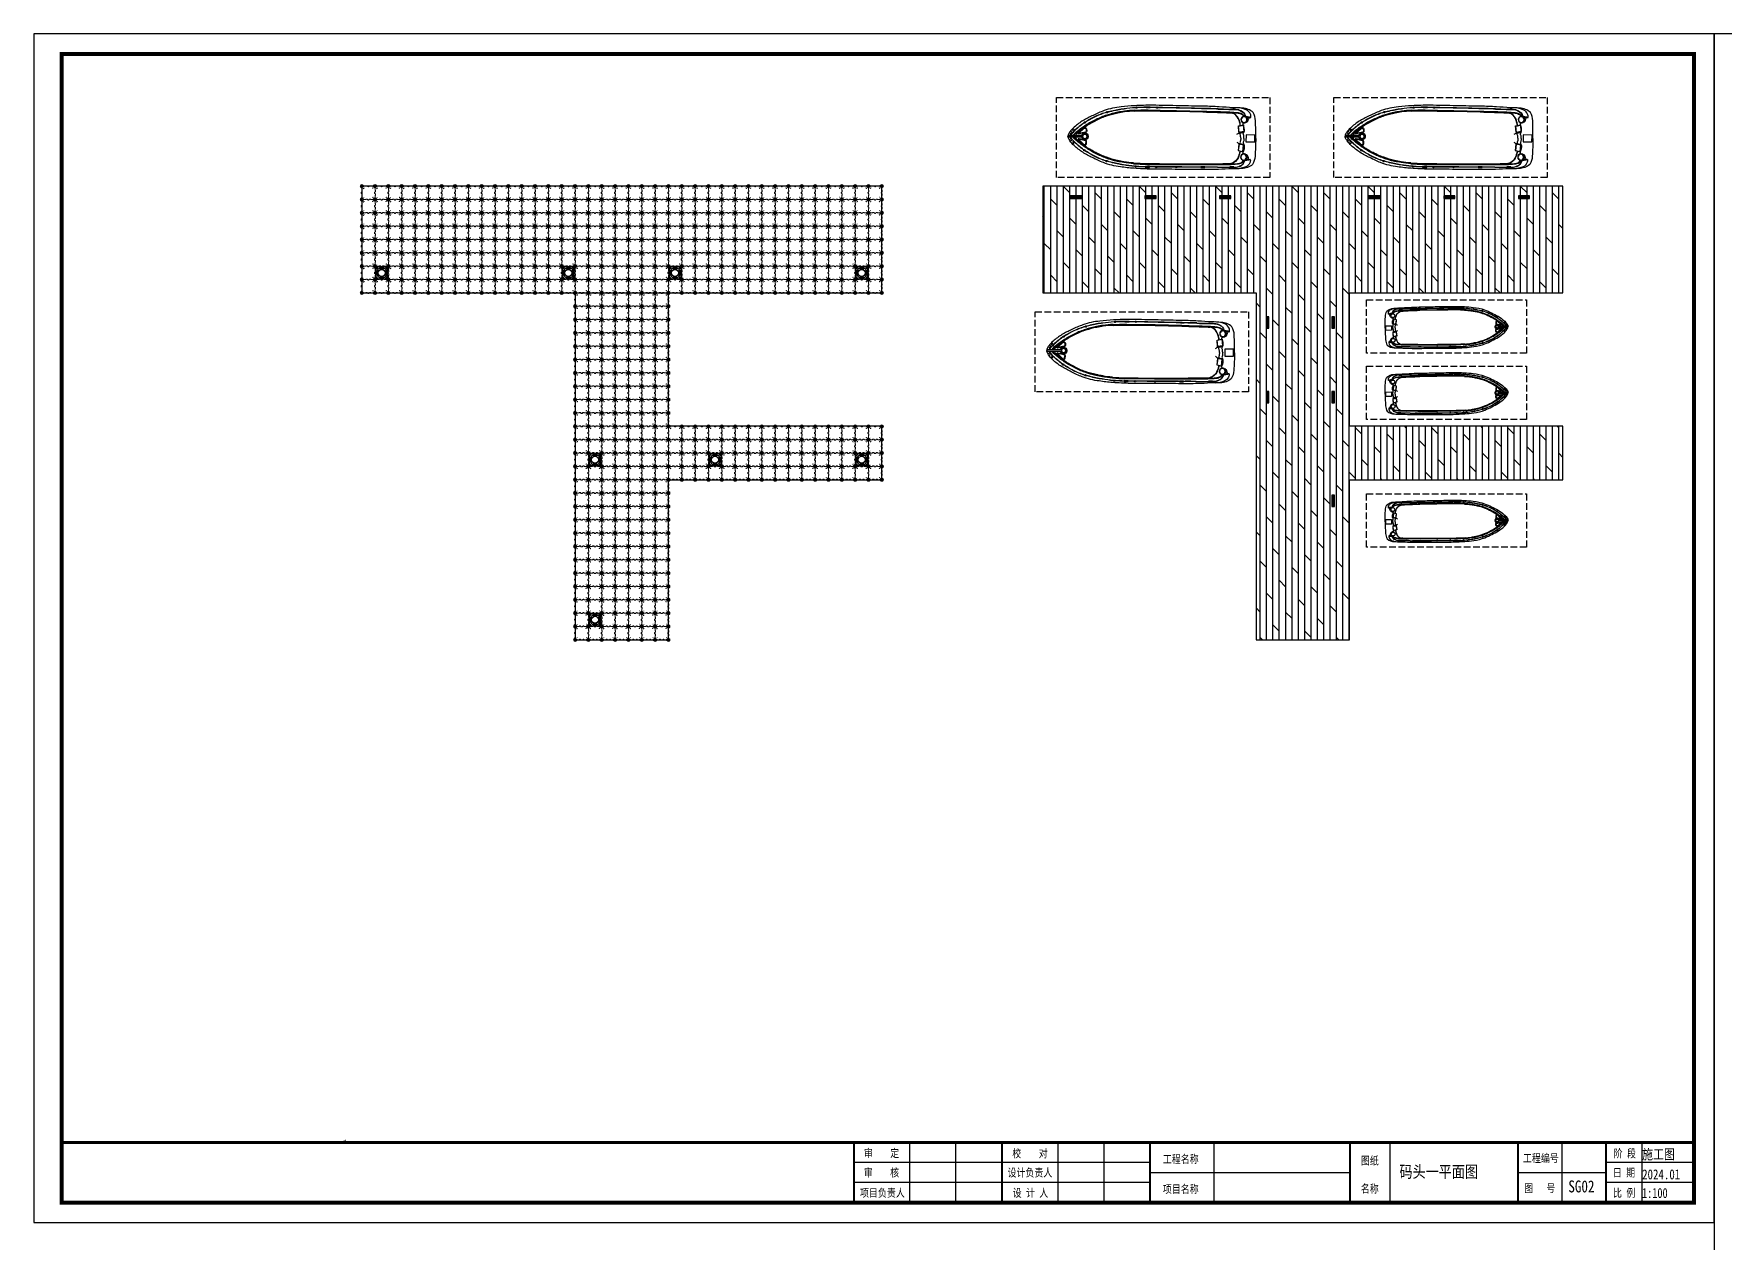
# Model space of a CAD drawing. Extents: x 343640352 to 343860175, y 671810750 to 672046431.
# Drawn here: x 343743715 to 343807129, y 672000316 to 672045636 of the extents above; entities that cross this region are included whole.
import ezdxf

# ---------------------------------------------------------------- set-up
doc = ezdxf.new("R2010")
doc.units = 0
doc.header["$LTSCALE"] = 1000
doc.linetypes.add('-6_350_HOLE$0$DASH', pattern=[0.35, 0.25, -0.1])
doc.layers.add('00标注文字', color=2, linetype='Continuous', lineweight=15)
doc.layers.add('2维浮筒', color=7, linetype='Continuous', lineweight=5)
for name, color, linetype in [('DIM_SYMB', 3, 'Continuous'), ('furniture', 6, 'Continuous'), ('W-_ANTICOLLISION防撞措施', 121, 'Continuous'), ('W-MOUNTING固定方式', 5, 'Continuous'), ('栏杆', 6, 'Continuous'), ('蓝色浮筒', 150, 'Continuous')]:
    doc.layers.add(name, color=color, linetype=linetype)
doc.styles.add('-宋体', font='', dxfattribs={"width": 0.8})
doc.styles.add('_TCH_DIM', font='SIMPLEX.shx', dxfattribs={"width": 0.7, "bigfont": 'GBCBIG.shx'})
doc.styles.get("Standard").update_dxf_attribs({"font": ''})
doc.styles.add('图框', font='')
doc.styles.add('黑体', font='simhei.ttf', dxfattribs={"width": 0.8})
doc.styles.get('-宋体').set_extended_font_data('SimSun')
doc.styles.get('Standard').set_extended_font_data('SimSun')
doc.styles.get('图框').set_extended_font_data('SimSun')

# ---------------------------------------------------------------- blocks, each defined once
blk = doc.blocks.new('$TITLEBLK$00000187')
for p, q in [((-196, 0), (-196, 15)), ((-184.5, 0), (-184.5, 15)), ((-159, 0), (-159, 15)), ((-147.5, 0), (-147.5, 15)), ((-120, 0), (-120, 15)), ((-76, 0), (-76, 15)), ((-33, 0), (-33, 15)), ((-13, 0), (-13, 15)), ((0, 0), (0, 15)), ((-136, 10), (-210, 10)), ((0, 10), (-22, 10)), ((-136, 5), (-210, 5)), ((-136, 7.5), (-86, 7.5)), ((-44, 7.5), (-22, 7.5)), ((0, 5), (-22, 5))]:
    blk.add_line(p, q)
for points, const_width in [([(-408.03, 0), (-408.03, 15), (0, 15)], 0.8), ([(-210, 0), (-210, 15)], 0.5), ([(-173, 0), (-173, 15)], 0.5), ([(-136, 0), (-136, 15)], 0.5), ([(-86, 0), (-86, 15)], 0.5), ([(-44, 0), (-44, 15)], 0.5), ([(-22, 0), (-22, 15)], 0.5)]:
    blk.add_lwpolyline(points, dxfattribs=dict(const_width=const_width))
at = {"style": '图框', "width": 0.8}
for s, p in [('审    定', (-207.53, 11.34)), ('校    对', (-170.43, 11.27)), ('阶 段', (-20.12, 11.27)), ('审    核', (-207.55, 6.48)), ('设计负责人', (-171.62, 6.48)), ('工程名称', (-132.8, 9.86)), ('图纸', (-83.31, 9.46)), ('工程编号', (-42.79, 10.08)), ('日 期', (-20.31, 6.48)), ('项目名称', (-132.8, 2.36)), ('名称', (-83.31, 2.46)), ('图   号', (-42.46, 2.6)), ('项目负责人', (-208.49, 1.42)), ('设 计 人', (-170.33, 1.42)), ('比 例', (-20.27, 1.42))]:
    blk.add_text(s, height=2, dxfattribs=at).set_placement(p)
for tag, p in [('审定人', (-193.68, 10.95)), ('校对', (-155.51, 10.92)), ('审核人', (-193.68, 6.03)), ('设计负责人', (-158.64, 6.23)), ('项目负责人', (-195.69, 1.11)), ('设计人', (-156.48, 1.18))]:
    blk.add_attdef(tag, p, '', height=3)
for tag, p, height, style, width in [('阶段', (-12.96, 10.81), 2.5, '黑体', 0.8), ('图名', (-73.67, 6.22), 3, '-宋体', 0.8), ('日期', (-12.96, 5.8), 2.5, '黑体', 0.8), ('图号', (-31.44, 2.55), 3, '_TCH_DIM', 0.7), ('比例', (-12.96, 1.14), 2.5, '黑体', 0.8)]:
    blk.add_attdef(tag, p, '', height=height, dxfattribs=dict(style=style, width=width))
blk = doc.blocks.new('rgthtyjyuk')
blk.add_lwpolyline([(0, 0), (420, 0), (420, 297), (0, 297)], close=True)
at = {"const_width": 1}
blk.add_lwpolyline([(6.97, 5), (415, 5), (415, 292), (6.97, 292)], close=True, dxfattribs=at)
at = {"const_width": 0.8}
blk.add_lwpolyline([(415, 20), (6.97, 20)], dxfattribs=at)
blk = doc.blocks.new('浮筒')
at = {"layer": '2维浮筒', "color": 150, "lineweight": 0}
for p, q in [((-49, 527), (-27, 549)), ((-49, 473), (-21, 445)), ((-49, 27), (-21, 55)), ((-16, 304), (-16, 326)), ((-16, 196), (-16, 174)), ((-13, 333), (-3, 345)), ((-13, 297), (16, 264)), ((-13, 203), (16, 236)), ((-13, 167), (-3, 155)), ((0, 351), (0, 395)), ((0, 105), (0, 149)), ((19, 242), (19, 258)), ((55, 479), (21, 445)), ((55, 21), (21, 55)), ((27, 549), (55, 521)), ((149, 500), (105, 500)), ((171, 484), (155, 497)), ((193, 481), (177, 481)), ((199, 484), (232, 513)), ((203, -13), (236, 16)), ((261, 516), (239, 516)), ((258, 19), (242, 19)), ((297, -13), (264, 16)), ((301, 484), (268, 513)), ((307, 481), (323, 481)), ((329, 484), (345, 497)), ((395, 500), (351, 500)), ((473, 549), (445, 521)), ((479, 445), (445, 479)), ((479, 55), (445, 21)), ((481, 307), (481, 323)), ((481, 193), (481, 177)), ((484, 329), (497, 345)), ((484, 301), (513, 268)), ((484, 199), (513, 232)), ((484, 171), (497, 155)), ((500, 351), (500, 395)), ((500, 105), (500, 149)), ((516, 239), (516, 261)), ((549, 473), (521, 445)), ((549, 27), (521, 55)), ((527, 549), (549, 527)), ((-27, -49), (-49, -27)), ((27, -49), (55, -21)), ((149, 0), (105, 0)), ((167, -13), (155, -3)), ((196, -16), (174, -16)), ((304, -16), (326, -16)), ((333, -13), (345, -3)), ((395, 0), (351, 0)), ((473, -49), (445, -21)), ((549, -27), (527, -49))]:
    blk.add_line(p, q, dxfattribs=at)
for centre in [(71, 89), (76, 415), (80, 80), (85, 424), (89, 71), (407, 65), (415, 76), (420, 420), (424, 85), (435, 93)]:
    blk.add_circle(centre, 3.5, dxfattribs=at)
for centre, radius, start, end in [((-22, 500), 38, 135, 225), ((-22, 0), 38, 135, 225), ((-24, 500), 7, 90, 270), ((-24, 0), 7, 90, 270), ((0, 522), 38, 45, 135), ((0, 500), 25, 106.2602, 163.7398), ((0, 500), 25, 196.2602, 253.7398), ((0, 0), 25, 106.2602, 163.7398), ((-70, 395), 70, 0, 45), ((-70, 105), 70, 315, 0), ((-6, 326), 10, 137.72631, 180), ((-6, 304), 10, 180, 222.27369), ((-6, 196), 10, 137.72631, 180), ((-6, 174), 10, 180, 222.27369), ((0, 524), 7, 0, 180), ((0, 476), 7, 180, 0), ((0, 24), 7, 0, 180), ((-10, 351), 10, 317.72631, 0), ((-10, 149), 10, 0, 42.27369), ((70, 395), 70, 135, 180), ((70, 105), 70, 180, 225), ((0, 500), 25, 16.2602, 73.7398), ((0, 500), 25, 286.2602, 343.7398), ((0, 0), 25, 16.2602, 73.7398), ((9, 258), 10, 0, 42.27369), ((9, 242), 10, 317.72631, 0), ((24, 500), 7, 270, 90), ((24, 0), 7, 270, 90), ((105, 570), 70, 225, 270), ((105, 430), 70, 90, 135), ((105, 70), 70, 225, 270), ((149, 490), 10, 47.72631, 90), ((177, 491), 10, 227.72631, 270), ((193, 491), 10, 270, 312.27369), ((239, 506), 10, 90, 132.27369), ((242, 9), 10, 90, 132.27369), ((258, 9), 10, 47.72631, 90), ((261, 506), 10, 47.72631, 90), ((307, 491), 10, 227.72631, 270), ((323, 491), 10, 270, 312.27369), ((351, 490), 10, 90, 132.27369), ((395, 570), 70, 270, 315), ((395, 430), 70, 45, 90), ((395, 70), 70, 270, 315), ((476, 500), 7, 90, 270), ((476, 0), 7, 90, 270), ((500, 522), 38, 45, 135), ((500, 500), 25, 106.2602, 163.7398), ((500, 500), 25, 196.2602, 253.7398), ((500, 0), 25, 106.2602, 163.7398), ((430, 395), 70, 0, 45), ((430, 105), 70, 315, 0), ((491, 323), 10, 137.72631, 180), ((491, 307), 10, 180, 222.27369), ((491, 193), 10, 137.72631, 180), ((491, 177), 10, 180, 222.27369), ((500, 524), 7, 0, 180), ((500, 476), 7, 180, 0), ((500, 24), 7, 0, 180), ((490, 351), 10, 317.72631, 0), ((490, 149), 10, 0, 42.27369), ((570, 395), 70, 135, 180), ((570, 105), 70, 180, 225), ((500, 500), 25, 16.2602, 73.7398), ((500, 500), 25, 286.2602, 343.7398), ((500, 0), 25, 16.2602, 73.7398), ((506, 261), 10, 0, 42.27369), ((506, 239), 10, 317.72631, 0), ((524, 500), 7, 270, 90), ((524, 0), 7, 270, 90), ((522, 500), 38, 315, 45), ((522, 0), 38, 315, 45), ((0, -22), 38, 225, 315), ((0, 0), 25, 196.2602, 253.7398), ((0, -24), 7, 180, 0), ((0, 0), 25, 286.2602, 343.7398), ((105, -70), 70, 90, 135), ((149, -10), 10, 47.72631, 90), ((174, -6), 10, 227.72631, 270), ((196, -6), 10, 270, 312.27369), ((304, -6), 10, 227.72631, 270), ((326, -6), 10, 270, 312.27369), ((351, -10), 10, 90, 132.27369), ((395, -70), 70, 45, 90), ((500, -22), 38, 225, 315), ((500, 0), 25, 196.2602, 253.7398), ((500, -24), 7, 180, 0), ((500, 0), 25, 286.2602, 343.7398)]:
    blk.add_arc(centre, radius, start, end, dxfattribs=at)
at = {"layer": '蓝色浮筒'}
for centre, radius, start, end in [((-25, 500), 5, 84.26083, 275.73917), ((-25, 0), 5, 84.26083, 275.73917), ((0, 500), 25, 101.47834, 168.52166), ((0, 500), 25, 191.47834, 258.52166), ((0, 0), 25, 101.47834, 168.52166), ((0, 525), 5, 354.26083, 185.73917), ((0, 475), 5, 174.26083, 5.73917), ((0, 25), 5, 354.26083, 185.73917), ((0, 500), 25, 11.47834, 78.52166), ((0, 500), 25, 281.47834, 348.52166), ((0, 0), 25, 11.47834, 78.52166), ((25, 500), 5, 264.26083, 95.73917), ((25, 0), 5, 264.26083, 95.73917), ((475, 500), 5, 84.26083, 275.73917), ((475, 0), 5, 84.26083, 275.73917), ((500, 500), 25, 101.47834, 168.52166), ((500, 500), 25, 191.47834, 258.52166), ((500, 0), 25, 101.47834, 168.52166), ((500, 525), 5, 354.26083, 185.73917), ((500, 475), 5, 174.26083, 5.73917), ((500, 25), 5, 354.26083, 185.73917), ((500, 500), 25, 11.47834, 78.52166), ((500, 500), 25, 281.47834, 348.52166), ((500, 0), 25, 11.47834, 78.52166), ((525, 500), 5, 264.26083, 95.73917), ((525, 0), 5, 264.26083, 95.73917), ((0, 0), 25, 191.47834, 258.52166), ((0, -25), 5, 174.26083, 5.73917), ((0, 0), 25, 281.47834, 348.52166), ((500, 0), 25, 191.47834, 258.52166), ((500, -25), 5, 174.26083, 5.73917), ((500, 0), 25, 281.47834, 348.52166)]:
    blk.add_arc(centre, radius, start, end, dxfattribs=at)
blk = doc.blocks.new('*U67')
at = {"layer": '蓝色浮筒', "rotation": 180.0000000383531}
blk.add_blockref('浮筒', (250, 250), dxfattribs=at)
blk = doc.blocks.new('*U68')
at = {"layer": 'W-_ANTICOLLISION防撞措施', "color": 0, "linetype": 'ByBlock', "lineweight": -2, "transparency": 16777216}
for p in [(0, 0), (500, 0), (1000, 0), (1500, 0), (2000, 0), (2500, 0), (3000, 0), (3500, 0), (4000, 0), (4500, 0), (5000, 0), (5500, 0), (6000, 0), (6500, 0), (7000, 0), (7500, 0), (8000, 0), (8500, 0), (9000, 0), (9500, 0), (10000, 0), (10500, 0), (11000, 0), (11500, 0), (12000, 0), (12500, 0), (13000, 0), (13500, 0), (14000, 0), (14500, 0), (15000, 0), (15500, 0), (16000, 0), (16500, 0), (17000, 0), (17500, 0), (18000, 0), (18500, 0), (19000, 0), (0, -500), (500, -500), (1000, -500), (1500, -500), (2000, -500), (2500, -500), (3000, -500), (3500, -500), (4000, -500), (4500, -500), (5000, -500), (5500, -500), (6000, -500), (6500, -500), (7000, -500), (7500, -500), (8000, -500), (8500, -500), (9000, -500), (9500, -500), (10000, -500), (10500, -500), (11000, -500), (11500, -500), (12000, -500), (12500, -500), (13000, -500), (13500, -500), (14000, -500), (14500, -500), (15000, -500), (15500, -500), (16000, -500), (16500, -500), (17000, -500), (17500, -500), (18000, -500), (18500, -500), (19000, -500), (0, -1000), (0, -1500), (500, -1000), (500, -1500), (1000, -1000), (1000, -1500), (1500, -1000), (1500, -1500), (2000, -1000), (2000, -1500), (2500, -1000), (2500, -1500), (3000, -1000), (3000, -1500), (3500, -1000), (3500, -1500), (4000, -1000), (4000, -1500), (4500, -1000), (4500, -1500), (5000, -1000), (5000, -1500), (5500, -1000), (5500, -1500), (6000, -1000), (6000, -1500), (6500, -1000), (6500, -1500), (7000, -1000), (7000, -1500), (7500, -1000), (7500, -1500), (8000, -1000), (8000, -1500), (8500, -1000), (8500, -1500), (9000, -1000), (9000, -1500), (9500, -1000), (9500, -1500), (10000, -1000), (10000, -1500), (10500, -1000), (10500, -1500), (11000, -1000), (11000, -1500), (11500, -1000), (11500, -1500), (12000, -1000), (12000, -1500), (12500, -1000), (12500, -1500), (13000, -1000), (13000, -1500), (13500, -1000), (13500, -1500), (14000, -1000), (14000, -1500), (14500, -1000), (14500, -1500), (15000, -1000), (15000, -1500), (15500, -1000), (15500, -1500), (16000, -1000), (16000, -1500), (16500, -1000), (16500, -1500), (17000, -1000), (17000, -1500), (17500, -1000), (17500, -1500), (18000, -1000), (18000, -1500), (18500, -1000), (18500, -1500), (19000, -1000), (19000, -1500), (0, -2000), (500, -2000), (1000, -2000), (1500, -2000), (2000, -2000), (2500, -2000), (3000, -2000), (3500, -2000), (4000, -2000), (4500, -2000), (5000, -2000), (5500, -2000), (6000, -2000), (6500, -2000), (7000, -2000), (7500, -2000), (8000, -2000), (8500, -2000), (9000, -2000), (9500, -2000), (10000, -2000), (10500, -2000), (11000, -2000), (11500, -2000), (12000, -2000), (12500, -2000), (13000, -2000), (13500, -2000), (14000, -2000), (14500, -2000), (15000, -2000), (15500, -2000), (16000, -2000), (16500, -2000), (17000, -2000), (17500, -2000), (18000, -2000), (18500, -2000), (19000, -2000), (0, -2500), (500, -2500), (1000, -2500), (1500, -2500), (2000, -2500), (2500, -2500), (3000, -2500), (3500, -2500), (4000, -2500), (4500, -2500), (5000, -2500), (5500, -2500), (6000, -2500), (6500, -2500), (7000, -2500), (7500, -2500), (8000, -2500), (8500, -2500), (9000, -2500), (9500, -2500), (10000, -2500), (10500, -2500), (11000, -2500), (11500, -2500), (12000, -2500), (12500, -2500), (13000, -2500), (13500, -2500), (14000, -2500), (14500, -2500), (15000, -2500), (15500, -2500), (16000, -2500), (16500, -2500), (17000, -2500), (17500, -2500), (18000, -2500), (18500, -2500), (19000, -2500), (0, -3000), (500, -3000), (1000, -3000), (1500, -3000), (2000, -3000), (2500, -3000), (3000, -3000), (3500, -3000), (4000, -3000), (4500, -3000), (5000, -3000), (5500, -3000), (6000, -3000), (6500, -3000), (7000, -3000), (7500, -3000), (8000, -3000), (8500, -3000), (9000, -3000), (9500, -3000), (10000, -3000), (10500, -3000), (11000, -3000), (11500, -3000), (12000, -3000), (12500, -3000), (13000, -3000), (13500, -3000), (14000, -3000), (14500, -3000), (15000, -3000), (15500, -3000), (16000, -3000), (16500, -3000), (17000, -3000), (17500, -3000), (18000, -3000), (18500, -3000), (19000, -3000), (0, -3500), (500, -3500), (1000, -3500), (1500, -3500), (2000, -3500), (2500, -3500), (3000, -3500), (3500, -3500), (4000, -3500), (4500, -3500), (5000, -3500), (5500, -3500), (6000, -3500), (6500, -3500), (7000, -3500), (7500, -3500), (8000, -3500), (8500, -3500), (9000, -3500), (9500, -3500), (10000, -3500), (10500, -3500), (11000, -3500), (11500, -3500), (12000, -3500), (12500, -3500), (13000, -3500), (13500, -3500), (14000, -3500), (14500, -3500), (15000, -3500), (15500, -3500), (16000, -3500), (16500, -3500), (17000, -3500), (17500, -3500), (18000, -3500), (18500, -3500), (19000, -3500)]:
    blk.add_blockref('*U67', p, dxfattribs=at)
blk = doc.blocks.new('*U69')
at = {"layer": '蓝色浮筒', "rotation": 180.0000000383531}
blk.add_blockref('浮筒', (250, 250), dxfattribs=at)
blk = doc.blocks.new('*U70')
at = {"layer": 'W-_ANTICOLLISION防撞措施', "color": 0, "linetype": 'ByBlock', "lineweight": -2, "transparency": 16777216}
for p in [(0, 0), (500, 0), (1000, 0), (1500, 0), (2000, 0), (2500, 0), (3000, 0), (0, -500), (500, -500), (1000, -500), (1500, -500), (2000, -500), (2500, -500), (3000, -500), (0, -1000), (0, -1500), (500, -1000), (500, -1500), (1000, -1000), (1000, -1500), (1500, -1000), (1500, -1500), (2000, -1000), (2000, -1500), (2500, -1000), (2500, -1500), (3000, -1000), (3000, -1500), (0, -2000), (500, -2000), (1000, -2000), (1500, -2000), (2000, -2000), (2500, -2000), (3000, -2000), (0, -2500), (500, -2500), (1000, -2500), (1500, -2500), (2000, -2500), (2500, -2500), (3000, -2500), (0, -3000), (500, -3000), (1000, -3000), (1500, -3000), (2000, -3000), (2500, -3000), (3000, -3000), (0, -3500), (0, -4000), (500, -3500), (500, -4000), (1000, -3500), (1000, -4000), (1500, -3500), (1500, -4000), (2000, -3500), (2000, -4000), (2500, -3500), (2500, -4000), (3000, -3500), (3000, -4000), (0, -4500), (500, -4500), (1000, -4500), (1500, -4500), (2000, -4500), (2500, -4500), (3000, -4500), (0, -5000), (500, -5000), (1000, -5000), (1500, -5000), (2000, -5000), (2500, -5000), (3000, -5000), (0, -5500), (0, -6000), (500, -5500), (500, -6000), (1000, -5500), (1000, -6000), (1500, -5500), (1500, -6000), (2000, -5500), (2000, -6000), (2500, -5500), (2500, -6000), (3000, -5500), (3000, -6000), (0, -6500), (500, -6500), (1000, -6500), (1500, -6500), (2000, -6500), (2500, -6500), (3000, -6500), (0, -7000), (500, -7000), (1000, -7000), (1500, -7000), (2000, -7000), (2500, -7000), (3000, -7000), (0, -7500), (500, -7500), (1000, -7500), (1500, -7500), (2000, -7500), (2500, -7500), (3000, -7500), (0, -8000), (0, -8500), (500, -8000), (500, -8500), (1000, -8000), (1000, -8500), (1500, -8000), (1500, -8500), (2000, -8000), (2000, -8500), (2500, -8000), (2500, -8500), (3000, -8000), (3000, -8500), (0, -9000), (500, -9000), (1000, -9000), (1500, -9000), (2000, -9000), (2500, -9000), (3000, -9000), (0, -9500), (500, -9500), (1000, -9500), (1500, -9500), (2000, -9500), (2500, -9500), (3000, -9500), (0, -10000), (500, -10000), (1000, -10000), (1500, -10000), (2000, -10000), (2500, -10000), (3000, -10000), (0, -10500), (0, -11000), (500, -10500), (500, -11000), (1000, -10500), (1000, -11000), (1500, -10500), (1500, -11000), (2000, -10500), (2000, -11000), (2500, -10500), (2500, -11000), (3000, -10500), (3000, -11000), (0, -11500), (500, -11500), (1000, -11500), (1500, -11500), (2000, -11500), (2500, -11500), (3000, -11500), (0, -12000), (500, -12000), (1000, -12000), (1500, -12000), (2000, -12000), (2500, -12000), (3000, -12000), (0, -12500), (500, -12500), (1000, -12500), (1500, -12500), (2000, -12500), (2500, -12500), (3000, -12500)]:
    blk.add_blockref('*U69', p, dxfattribs=at)
blk = doc.blocks.new('*U71')
at = {"layer": '蓝色浮筒', "rotation": 180.0000000383531}
blk.add_blockref('浮筒', (250, 250), dxfattribs=at)
blk = doc.blocks.new('*U72')
at = {"layer": 'W-_ANTICOLLISION防撞措施', "color": 0, "linetype": 'ByBlock', "lineweight": -2, "transparency": 16777216}
for p in [(0, 0), (500, 0), (1000, 0), (1500, 0), (2000, 0), (2500, 0), (3000, 0), (3500, 0), (4000, 0), (4500, 0), (5000, 0), (5500, 0), (6000, 0), (6500, 0), (7000, 0), (7500, 0), (0, -500), (500, -500), (1000, -500), (1500, -500), (2000, -500), (2500, -500), (3000, -500), (3500, -500), (4000, -500), (4500, -500), (5000, -500), (5500, -500), (6000, -500), (6500, -500), (7000, -500), (7500, -500), (0, -1000), (0, -1500), (500, -1000), (500, -1500), (1000, -1000), (1000, -1500), (1500, -1000), (1500, -1500), (2000, -1000), (2000, -1500), (2500, -1000), (2500, -1500), (3000, -1000), (3000, -1500), (3500, -1000), (3500, -1500), (4000, -1000), (4000, -1500), (4500, -1000), (4500, -1500), (5000, -1000), (5000, -1500), (5500, -1000), (5500, -1500), (6000, -1000), (6000, -1500), (6500, -1000), (6500, -1500), (7000, -1000), (7000, -1500), (7500, -1000), (7500, -1500)]:
    blk.add_blockref('*U71', p, dxfattribs=at)
blk = doc.blocks.new('*U394')
at = {"color": 8, "linetype": 'Continuous', "lineweight": 15}
for p, q in [((-1, 2), (-2, 1)), ((0, 1), (0, -1)), ((-1, -2), (-2, -1))]:
    blk.add_line(p, q, dxfattribs=at)
at = {"color": 7, "linetype": 'Continuous', "lineweight": 15}
for p, q in [((16, 1), (0, 1)), ((0, 0), (19, 0)), ((16, 1), (16, 0)), ((19, -1), (19, 0)), ((0, -1), (19, -1))]:
    blk.add_line(p, q, dxfattribs=at)
for centre, radius, start, end in [((-3, 0), 2.9, 41.31782, 318.68218), ((-3, 0), 1.45, 41.31782, 318.68218), ((0, 3), 2.82, 221.31782, 270), ((0, -3), 2.82, 90, 138.68218), ((0, 3), 1.37, 221.31782, 270), ((0, -3), 1.37, 90, 138.68218)]:
    blk.add_arc(centre, radius, start, end, dxfattribs=at)
blk = doc.blocks.new('*U395')
blk.add_lwpolyline([(-12, 0), (-12, 2.5), (12, 2.5), (12, 0)], close=True)
blk = doc.blocks.new('无头销轴_B型_D12X150')
at = {"color": 0}
for p, q in [((-72, 6), (-72, -6)), ((72, 6), (72, -6))]:
    blk.add_line(p, q, dxfattribs=at)
blk.add_lwpolyline([(-75, 4), (-75, -4), (-72, -6), (72, -6), (75, -4), (75, 4), (72, 6), (-72, 6)], close=True, dxfattribs=at)
for centre in [(-70, 0), (70, 0)]:
    blk.add_circle(centre, 1.6, dxfattribs=at)
blk = doc.blocks.new('sdf')
at = {"layer": 'W-MOUNTING固定方式', "color": 0}
for p, q in [((43285, -2497), (43283, -2500)), ((43378, -2500), (43283, -2500)), ((43283, -2574), (43283, -2500)), ((43285, -2497), (43376, -2497)), ((43376, -2497), (43378, -2500)), ((43378, -2500), (43378, -2574)), ((43108, -2622), (43108, -2815)), ((43109, -2673), (43112, -2671)), ((43109, -2764), (43109, -2673)), ((43109, -2764), (43112, -2766)), ((43112, -2671), (43112, -2766)), ((43112, -2671), (43186, -2671)), ((43186, -2766), (43112, -2766)), ((43186, -2766), (43186, -2671)), ((43186, -2671), (43189, -2673)), ((43186, -2766), (43189, -2764)), ((43189, -2673), (43189, -2764)), ((43283, -2574), (43378, -2574)), ((43283, -2574), (43285, -2577)), ((43283, -2863), (43285, -2860)), ((43378, -2863), (43283, -2863)), ((43283, -2937), (43283, -2863)), ((43283, -2937), (43378, -2937)), ((43285, -2940), (43283, -2937)), ((43376, -2577), (43285, -2577)), ((43285, -2860), (43376, -2860)), ((43375, -2940), (43285, -2940)), ((43375, -2940), (43378, -2937)), ((43378, -2574), (43376, -2577)), ((43378, -2863), (43376, -2860)), ((43378, -2863), (43378, -2937)), ((43475, -2671), (43472, -2673)), ((43472, -2764), (43472, -2673)), ((43475, -2766), (43472, -2764)), ((43475, -2671), (43475, -2766)), ((43475, -2671), (43549, -2671)), ((43549, -2766), (43475, -2766)), ((43549, -2766), (43549, -2671)), ((43552, -2674), (43549, -2671)), ((43552, -2764), (43549, -2766)), ((43552, -2674), (43552, -2764))]:
    blk.add_line(p, q, dxfattribs=at)
at = {"layer": 'W-MOUNTING固定方式', "color": 6}
for points in [[(43123, -2568), (43052, -2497, -0.414214), (43052, -2441), (43052, -2441, -0.414214), (43109, -2441), (43179, -2511)], [(43538, -2568), (43609, -2497, 0.414214), (43609, -2441), (43609, -2441, 0.414214), (43552, -2441), (43482, -2511)], [(43123, -2870), (43052, -2941, 0.414214), (43052, -2997), (43052, -2997, 0.414214), (43109, -2997), (43179, -2927)], [(43538, -2870), (43609, -2941, -0.414214), (43609, -2997), (43609, -2997, -0.414214), (43552, -2997), (43482, -2927)]]:
    blk.add_lwpolyline(points, format="xyb", dxfattribs=at)
at = {"layer": 'W-MOUNTING固定方式'}
for points in [[(43194, -2941), (43467, -2941), (43553, -2856), (43553, -2582), (43467, -2496), (43194, -2496), (43108, -2582), (43108, -2856)], [(43219, -2881), (43442, -2881), (43493, -2831), (43493, -2607), (43442, -2556), (43219, -2556), (43168, -2607), (43168, -2831)]]:
    blk.add_lwpolyline(points, close=True, dxfattribs=at)
at = {"layer": 'W-MOUNTING固定方式', "color": 0}
for points in [[(43272, -2496), (43272, -2537), (43272, -2557), (43281, -2557), (43281, -2537), (43281, -2496)], [(43380, -2496), (43380, -2537), (43380, -2557), (43389, -2557), (43389, -2537), (43389, -2496)], [(43108, -2669), (43149, -2669), (43169, -2669), (43169, -2660), (43149, -2660), (43108, -2660)], [(43108, -2777), (43149, -2777), (43169, -2777), (43169, -2768), (43149, -2768), (43108, -2768)], [(43281, -2941), (43281, -2900), (43281, -2880), (43272, -2880), (43272, -2900), (43272, -2941)], [(43389, -2941), (43389, -2900), (43389, -2880), (43380, -2880), (43380, -2900), (43380, -2941)], [(43553, -2660), (43512, -2660), (43492, -2660), (43492, -2669), (43512, -2669), (43553, -2669)], [(43553, -2768), (43512, -2768), (43492, -2768), (43492, -2777), (43512, -2777), (43553, -2777)]]:
    blk.add_lwpolyline(points, dxfattribs=at)
at = {"layer": 'W-MOUNTING固定方式', "color": 5}
for centre in [(43080, -2469), (43580, -2469), (43080, -2969), (43580, -2969)]:
    blk.add_circle(centre, 7, dxfattribs=at)
at = {"layer": 'W-MOUNTING固定方式'}
for radius in [136, 130]:
    blk.add_circle((43330, -2719), radius, dxfattribs=at)
at = {"layer": 'W-MOUNTING固定方式', "color": 0}
for name, p in [('无头销轴_B型_D12X150', (43330, -2537)), ('*U394', (43143, -2788)), ('*U395', (43512, -2660))]:
    blk.add_blockref(name, p, dxfattribs=at)
for name, p, rotation in [('*U394', (43261, -2531), 270.0000000000001), ('*U395', (43272, -2537), 90.00000000000004), ('*U395', (43149, -2777), 180), ('无头销轴_B型_D12X150', (43149, -2719), 90), ('无头销轴_B型_D12X150', (43330, -2900), 180), ('*U395', (43389, -2900), 270), ('*U394', (43400, -2906), 90.00000000000001), ('*U394', (43518, -2649), 180), ('无头销轴_B型_D12X150', (43512, -2719), 270)]:
    blk.add_blockref(name, p, dxfattribs=dict(at, rotation=rotation))
at = {"layer": 'W-MOUNTING固定方式', "color": 0, "xscale": -1}
for name, p, rotation in [('*U395', (43389, -2537), 270.0000000000001), ('*U394', (43400, -2531), 90.00000000000007), ('*U394', (43143, -2649), 180), ('*U394', (43261, -2906), 270), ('*U395', (43272, -2900), 90), ('*U395', (43512, -2777), 180)]:
    blk.add_blockref(name, p, dxfattribs=dict(at, rotation=rotation))
for name, p in [('*U395', (43149, -2660)), ('*U394', (43518, -2788))]:
    blk.add_blockref(name, p, dxfattribs=at)
blk = doc.blocks.new('游艇码头系船柱')
at = {"layer": 'DIM_SYMB'}
for p, q in [((0.04, 0.1), (0.045, 0.1)), ((0.04, 0.05), (0.045, 0.05)), ((0.045, 0.1), (0.045, 0.05)), ((0.045, 0.095), (0.096, 0.095)), ((0.045, 0.055), (0.096, 0.055)), ((0.15, 0.11), (0.19, 0.11)), ((0.15, 0.04), (0.19, 0.04)), ((0.43, 0.095), (0.18, 0.095)), ((0.43, 0.055), (0.18, 0.055)), ((0.46, 0.11), (0.42, 0.11)), ((0.46, 0.04), (0.42, 0.04)), ((0.565, 0.095), (0.514, 0.095)), ((0.565, 0.055), (0.514, 0.055)), ((0.57, 0.1), (0.565, 0.1)), ((0.565, 0.1), (0.565, 0.05)), ((0.57, 0.05), (0.565, 0.05))]:
    blk.add_line(p, q, dxfattribs=at)
blk.add_lwpolyline([(0, 0.15), (0.61, 0.15), (0.61, 0), (0, 0)], close=True, dxfattribs=at)
for centre, radius in [((0.13, 0.075), 0.04), ((0.13, 0.075), 0.035), ((0.48, 0.075), 0.04), ((0.48, 0.075), 0.035)]:
    blk.add_circle(centre, radius, dxfattribs=at)
for centre, radius, start, end in [((0.046, 0.075), 0.0256, 102.68038, 257.31962), ((0.151, 0.075), 0.035, 325.1501, 34.8499), ((0.19, 0.075), 0.035, 34.8499, 90), ((0.19, 0.075), 0.035, 270, 325.1501), ((0.42, 0.075), 0.035, 90, 145.1501), ((0.42, 0.075), 0.035, 214.8499, 270), ((0.459, 0.075), 0.035, 145.1501, 214.8499), ((0.564, 0.075), 0.0256, 282.68038, 77.31962)]:
    blk.add_arc(centre, radius, start, end, dxfattribs=at)
blk = doc.blocks.new('*U73')
at = {"layer": '00标注文字', "xscale": -693.1336901761795, "yscale": 693.1336901761795, "zscale": 693.1336901761795}
blk.add_blockref('游艇码头系船柱', (211, -52), dxfattribs=at)
blk = doc.blocks.new('*U74')
at = {"layer": '栏杆', "color": 0, "linetype": 'ByBlock', "lineweight": -2, "transparency": 16777216}
for p in [(0, 0), (2800, 0)]:
    blk.add_blockref('*U73', p, dxfattribs=at)
blk = doc.blocks.new('*U75')
at = {"layer": '00标注文字', "xscale": -693.1336901761795, "yscale": 693.1336901761795, "zscale": 693.1336901761795}
blk.add_blockref('游艇码头系船柱', (211, -52), dxfattribs=at)
blk = doc.blocks.new('*U76')
at = {"layer": '栏杆', "color": 0, "linetype": 'ByBlock', "lineweight": -2, "transparency": 16777216}
for p in [(0, 0), (2800, 0)]:
    blk.add_blockref('*U75', p, dxfattribs=at)
blk = doc.blocks.new('A$C8620f102')
for p, q in [((1.27, 1.92), (1.26, 1.91)), ((3.83, 1.92), (3.84, 1.91))]:
    blk.add_line(p, q)
for points in [[(2.55, 1.34, -0.01736), (1.42, 1.37, -0.12634), (0.89, 1.52, -0.172899), (0.62, 2.21, -0.013884), (0.6, 2.82, -0.008973), (0.56, 3.7, -0.01509), (0.53, 4.7, 0.002245), (0.52, 6.24, -0.003342), (0.51, 7.96, -0.016984), (0.55, 9.1, -0.024546), (0.64, 9.96, -0.067942), (0.89, 11.05, -0.033948), (1.2, 11.75, -0.022001), (1.53, 12.38, -0.042872), (1.96, 12.94, -0.059514), (2.26, 13.21, -0.046364), (2.43, 13.31, -0.104882), (2.55, 13.34, -0.104882)], [(0.68, 3.76, 0.006425), (0.67, 4.7, 0.002217), (0.66, 6.24, -0.003368), (0.65, 7.97, -0.024633), (0.67, 9.06, -0.015037), (0.76, 9.77, -0.025439), (0.82, 10.17, -0.013843), (1.02, 10.98, -0.040266), (1.32, 11.7, -0.016729), (1.69, 12.33, -0.029739), (2.17, 12.91, 0.01525), (2.42, 13.15, -0.132389), (2.48, 13.18, -0.028442), (2.5, 13.19, -0.028442)], [(0.7, 3.76, 0.006424), (0.68, 4.7, 0.002217), (0.67, 6.24, -0.003368), (0.66, 7.97, -0.024633), (0.68, 9.06, -0.015038), (0.77, 9.77, -0.025461), (0.84, 10.17, -0.013839), (1.03, 10.98, -0.040238), (1.33, 11.7, -0.016715), (1.7, 12.33, -0.029693), (2.18, 12.9, 0.015234), (2.43, 13.14, -0.134036), (2.48, 13.17, -0.024879), (2.5, 13.17, -0.024879)], [(0.84, 9.12, -0.031596), (0.91, 9.75, -0.004928), (0.98, 10.17, -0.02844), (1.18, 10.88, -0.042875), (1.47, 11.56, -0.035347), (1.84, 12.21, -0.024093), (2.25, 12.76, -0.079837), (2.5, 13.02)], [(0.86, 9.12, -0.031592), (0.92, 9.75, -0.004926), (1, 10.17, -0.028436), (1.19, 10.88, -0.042895), (1.49, 11.55, -0.035363), (1.85, 12.2, -0.024111), (2.26, 12.75, -0.077658), (2.5, 13.01, -0.077658)], [(0.87, 9.12, -0.031588), (0.93, 9.75, -0.004924), (1.01, 10.16, -0.028433), (1.21, 10.87, -0.042917), (1.5, 11.55, -0.035379), (1.86, 12.19, -0.02413), (2.27, 12.74, -0.075408), (2.5, 12.99, -0.075408)], [(2.55, 1.34, 0.01736), (3.68, 1.37, 0.12634), (4.21, 1.52, 0.172899), (4.48, 2.21, 0.013884), (4.5, 2.82, 0.008973), (4.55, 3.7, 0.01509), (4.57, 4.7, -0.002245), (4.58, 6.24, 0.003342), (4.59, 7.96, 0.016984), (4.55, 9.1, 0.024546), (4.46, 9.96, 0.067942), (4.21, 11.05, 0.033948), (3.9, 11.75, 0.022001), (3.57, 12.38, 0.042872), (3.15, 12.94, 0.059514), (2.84, 13.21, 0.046364), (2.67, 13.31, 0.104882), (2.55, 13.34, 0.104882)], [(4.42, 3.76, -0.006425), (4.43, 4.7, -0.002217), (4.44, 6.24, 0.003368), (4.45, 7.97, 0.024633), (4.43, 9.06, 0.015037), (4.34, 9.77, 0.025439), (4.28, 10.17, 0.013843), (4.08, 10.98, 0.040266), (3.78, 11.7, 0.016729), (3.41, 12.33, 0.029739), (2.93, 12.91, -0.01525), (2.68, 13.15, 0.132389), (2.62, 13.18, 0.028442), (2.6, 13.19, 0.028442)], [(4.41, 3.76, -0.006424), (4.42, 4.7, -0.002217), (4.43, 6.24, 0.003368), (4.44, 7.97, 0.024633), (4.42, 9.06, 0.015038), (4.33, 9.77, 0.025461), (4.26, 10.17, 0.013839), (4.07, 10.98, 0.040238), (3.77, 11.7, 0.016715), (3.4, 12.33, 0.029693), (2.93, 12.9, -0.015234), (2.67, 13.14, 0.134036), (2.62, 13.17, 0.024879), (2.6, 13.17, 0.024879)], [(4.26, 9.12, 0.031596), (4.19, 9.75, 0.004928), (4.12, 10.17, 0.02844), (3.92, 10.88, 0.042875), (3.63, 11.56, 0.035347), (3.26, 12.21, 0.024093), (2.85, 12.76, 0.079837), (2.6, 13.02)], [(4.25, 9.12, 0.031592), (4.18, 9.75, 0.004926), (4.1, 10.17, 0.028436), (3.91, 10.88, 0.042895), (3.61, 11.55, 0.035363), (3.25, 12.2, 0.024111), (2.84, 12.75, 0.077658), (2.6, 13.01, 0.077658)], [(4.23, 9.12, 0.031588), (4.17, 9.75, 0.004924), (4.09, 10.16, 0.028433), (3.89, 10.87, 0.042917), (3.6, 11.55, 0.035379), (3.24, 12.19, 0.02413), (2.83, 12.74, 0.075408), (2.6, 12.99, 0.075408)], [(0.9, 9.12, -0.031581), (0.96, 9.74, -0.00492), (1.04, 10.16, -0.028426), (1.23, 10.86, -0.042959), (1.52, 11.54, -0.035411), (1.89, 12.17, -0.028829), (2.23, 12.64, -0.092336), (2.5, 12.86, -0.080328)], [(2.09, 12.15), (2.2, 12.14, 0.382221), (2.31, 12.21), (2.39, 12.63, 0.786544), (2.33, 12.68), (2.01, 12.34, 0.616464), (2.09, 12.15, 3.844907)], [(4.2, 9.12, 0.031581), (4.14, 9.74, 0.00492), (4.06, 10.16, 0.028426), (3.87, 10.86, 0.042959), (3.58, 11.54, 0.035411), (3.22, 12.17, 0.028829), (2.87, 12.64, 0.092336), (2.6, 12.86, 0.080328)], [(3.01, 12.15), (2.9, 12.14, -0.382221), (2.79, 12.21), (2.71, 12.63, -0.786544), (2.77, 12.68), (3.09, 12.34, -0.616464), (3.01, 12.15, -3.844907)], [(0.84, 9.12), (0.82, 8.71), (0.81, 8.24), (0.82, 7.47), (0.82, 6.42), (0.84, 4.72, -0.002601), (0.86, 3.81, 0.004411), (0.87, 3.02, 0.013009), (0.91, 2.49, 0.113396), (1.01, 2.2, 0.146005), (1.15, 2.08, 1.595219)], [(0.86, 9.12), (0.84, 8.71), (0.83, 8.24), (0.83, 7.47), (0.83, 6.42), (0.85, 4.72, -0.002601), (0.87, 3.81, 0.004411), (0.89, 3.02, 0.013003), (0.92, 2.49, 0.113337), (1.02, 2.21, 0.144821), (1.16, 2.09, 0.138987)], [(0.87, 9.12), (0.85, 8.71), (0.84, 8.24), (0.84, 7.47), (0.84, 6.42), (0.86, 4.72, -0.002601), (0.88, 3.81, 0.00441), (0.9, 3.02, 0.012997), (0.94, 2.49, 0.113276), (1.03, 2.21, 0.142458), (1.16, 2.11, 0.142458)], [(0.9, 9.12), (0.88, 8.71), (0.87, 8.24), (0.87, 7.47), (0.87, 6.42), (0.89, 4.73, -0.002601), (0.91, 3.81, 0.00441), (0.93, 3.03, 0.002867), (0.93, 2.91, 0.002867)], [(4.23, 9.12), (4.25, 8.71), (4.26, 8.24), (4.26, 7.47), (4.26, 6.42), (4.24, 4.72, 0.002601), (4.22, 3.81, -0.00441), (4.2, 3.02, -0.012997), (4.16, 2.49, -0.113276), (4.07, 2.21, -0.142458), (3.94, 2.11, -0.142458)], [(4.26, 9.12), (4.28, 8.71), (4.29, 8.24), (4.28, 7.47), (4.28, 6.42), (4.26, 4.72, 0.002601), (4.24, 3.81, -0.004411), (4.23, 3.02, -0.013009), (4.19, 2.49, -0.113396), (4.09, 2.2, -0.146005), (3.95, 2.08, -1.595219)], [(4.25, 9.12), (4.27, 8.71), (4.27, 8.24), (4.27, 7.47), (4.27, 6.42), (4.25, 4.72, 0.002601), (4.23, 3.81, -0.004411), (4.21, 3.02, -0.013003), (4.18, 2.49, -0.113337), (4.08, 2.21, -0.144821), (3.95, 2.09, -0.138987)], [(4.2, 9.12), (4.22, 8.71), (4.23, 8.24), (4.23, 7.47), (4.23, 6.42), (4.21, 4.73, 0.002601), (4.19, 3.81, -0.00441), (4.17, 3.03, -0.002867), (4.17, 2.91, -0.002867)], [(0.68, 3.76, -0.002942), (0.69, 3.07, 0.002013), (0.7, 2.63, 0.130442), (0.78, 2.32, 0.261246), (1.14, 2.01, 0.209197)], [(0.7, 3.76, -0.002941), (0.71, 3.07, 0.002014), (0.71, 2.63, 0.130992), (0.79, 2.33, 0.261832), (1.15, 2.02, 0.261832)], [(1.73, 2.34, -0.043334), (1.41, 2.42, -0.18333), (1, 2.74, -0.123985), (0.91, 3.11, 0.015377), (0.89, 3.39)], [(3.37, 2.34, 0.043334), (3.69, 2.42, 0.18333), (4.1, 2.74, 0.123985), (4.19, 3.11, -0.015377), (4.21, 3.39)], [(4.42, 3.76, 0.002942), (4.41, 3.07, -0.002013), (4.4, 2.63, -0.130442), (4.32, 2.32, -0.261246), (3.96, 2.01, -0.209197)], [(4.41, 3.76, 0.002941), (4.4, 3.07, -0.002014), (4.39, 2.63, -0.130992), (4.31, 2.33, -0.261832), (3.96, 2.02, -0.261832)], [(1.21, 1.67, -0.164393), (0.99, 1.7, -0.188684), (0.74, 1.94, -0.10758), (0.6, 2.55)], [(1.73, 2.32, -0.043195), (1.41, 2.4, -0.183415), (0.99, 2.73, -0.094511), (0.9, 3.02)], [(3.37, 2.32, 0.043195), (3.69, 2.4, 0.183415), (4.11, 2.73, 0.094511), (4.2, 3.02)], [(3.9, 1.67, 0.164393), (4.11, 1.7, 0.188684), (4.36, 1.94, 0.10758), (4.5, 2.55)]]:
    blk.add_lwpolyline(points, format="xyb")
for points in [[(2.5, 12.46), (2.5, 13.3)], [(2.5, 13.3), (2.5, 12.45)], [(2.6, 13.3), (2.6, 12.45)], [(2.6, 12.46), (2.6, 13.3)], [(0.64, 8.37), (0.62, 8.37), (0.62, 8.1), (0.65, 8.1)], [(0.66, 8.1), (0.68, 8.1), (0.68, 8.37), (0.66, 8.37)], [(4.44, 8.1), (4.42, 8.1), (4.42, 8.37), (4.44, 8.37)], [(4.46, 8.37), (4.48, 8.37), (4.48, 8.1), (4.46, 8.1)], [(0.67, 4.82), (0.65, 4.82), (0.65, 4.57), (0.67, 4.57)], [(0.69, 4.57), (0.7, 4.57), (0.7, 4.82), (0.68, 4.82)], [(4.42, 4.57), (4.4, 4.57), (4.4, 4.82), (4.42, 4.82)], [(4.43, 4.82), (4.45, 4.82), (4.45, 4.57), (4.43, 4.57)], [(0.69, 2.98), (0.67, 2.98), (0.67, 2.72), (0.7, 2.72)], [(0.71, 2.72), (0.72, 2.72), (0.72, 2.98), (0.71, 2.98)], [(4.39, 2.72), (4.38, 2.72), (4.38, 2.98), (4.39, 2.98)], [(4.41, 2.98), (4.43, 2.98), (4.43, 2.72), (4.4, 2.72)]]:
    blk.add_lwpolyline(points)
for points in [[(2.09, 12.19), (2.21, 12.18, 0.383069), (2.27, 12.22), (2.36, 12.64, 0.853636), (2.35, 12.65), (2.04, 12.32, 0.613527)], [(3.01, 12.19), (2.89, 12.18, -0.383069), (2.83, 12.22), (2.74, 12.64, -0.853636), (2.75, 12.65), (3.06, 12.32, -0.613527)]]:
    blk.add_lwpolyline(points, format="xyb", close=True)
for points in [[(2.12, 2.1), (2.18, 2.42), (1.76, 2.46), (1.69, 2.14)], [(2.11, 2.11), (2.17, 2.4), (1.77, 2.45), (1.7, 2.15)], [(2.98, 2.1), (2.92, 2.42), (3.34, 2.46), (3.41, 2.14)], [(2.99, 2.11), (2.93, 2.4), (3.33, 2.45), (3.4, 2.15)], [(2.33, 1.4), (2.33, 1.96), (2.77, 1.96), (2.77, 1.4)]]:
    blk.add_lwpolyline(points, close=True)
for centre, radius in [((2.15, 12.99), 0.0564), ((2.31, 13.15), 0.0628), ((2.79, 13.15), 0.0628), ((2.95, 12.99), 0.0564), ((2.54, 12.26), 0.139), ((2.56, 12.26), 0.139), ((1.35, 2.1), 0.196), ((1.35, 2.1), 0.182), ((3.75, 2.1), 0.196), ((3.75, 2.1), 0.182)]:
    blk.add_circle(centre, radius)
for centre, radius, start, end in [((2.55, 13.23), 0.0821, 53.9074, 126.0926), ((2.55, 13.23), 0.0821, 53.9074, 126.0926), ((1.66, 12.28), 0.0427, 70.2304, 225.3725), ((1.66, 12.28), 0.0427, 244.0102, 51.5927), ((2.54, 12.26), 0.204, 99.884, 72.3335), ((2.56, 12.26), 0.204, 107.6665, 80.116), ((3.44, 12.28), 0.0427, 128.4073, 295.9898), ((3.44, 12.28), 0.0427, 314.6275, 109.7696), ((0.99, 10.85), 0.0427, 81.6158, 249.7115), ((0.99, 10.85), 0.0427, 268.3466, 62.9808), ((4.11, 10.85), 0.0427, 117.0192, 271.6534), ((4.11, 10.85), 0.0427, 290.2885, 98.3842), ((0.67, 8.99), 0.0427, 91.3196, 261.7261), ((0.67, 8.99), 0.0427, 280.385, 72.6607), ((4.43, 8.99), 0.0427, 107.3393, 259.615), ((4.43, 8.99), 0.0427, 278.2739, 88.6804), ((0.65, 7.67), 0.0427, 95.0301, 265.1292), ((0.65, 7.67), 0.0427, 283.7894, 76.3699), ((4.45, 7.67), 0.0427, 103.6301, 256.2106), ((4.45, 7.67), 0.0427, 274.8708, 84.9699), ((4.44, 6.39), 0.0427, 101.222, 257.4711), ((4.44, 6.39), 0.0427, 276.0953, 82.5978), ((1.77, 1.95), 0.633, 165.9957, 206.3313), ((1.82, 1.84), 0.633, 172.1254, 195.3579), ((1.35, 2.1), 0.238, 225.7726, 10.6742), ((1.35, 2.1), 0.21, 243.7243, 10.6742), ((3.75, 2.1), 0.238, 169.3258, 314.2274), ((3.75, 2.1), 0.21, 169.3258, 296.2757), ((3.33, 1.95), 0.633, 333.6687, 14.0043), ((3.29, 1.84), 0.633, 344.6421, 7.8746)]:
    blk.add_arc(centre, radius, start, end)
for points in [[(2.29, 2.55), (2.24, 2.46), (2.2, 2.33), (2.16, 2.1)], [(2.79, 2.55), (2.86, 2.46), (2.9, 2.33), (2.94, 2.1)], [(1.53, 1.94), (1.47, 1.87), (1.33, 1.81), (1.25, 1.78), (1.21, 1.73), (1.21, 1.67)], [(2.55, 2.09), (2.43, 2.1), (2.36, 2.11), (2.26, 2.14), (2.18, 2.1), (1.99, 2.07), (1.8, 2.1), (1.7, 2.14), (1.64, 2.15), (1.55, 2.13)], [(2.55, 2.09), (2.67, 2.1), (2.74, 2.11), (2.84, 2.14), (2.93, 2.1), (3.11, 2.07), (3.3, 2.1), (3.4, 2.14), (3.46, 2.15), (3.55, 2.13)], [(3.57, 1.94), (3.63, 1.87), (3.77, 1.81), (3.85, 1.78), (3.89, 1.73), (3.9, 1.67)]]:
    blk.add_spline(points, degree=3)
for points in [[(2.55, 2.3), (2.51, 2.3), (2.45, 2.3), (2.35, 2.32), (2.27, 2.36), (2.22, 2.33), (2.2, 2.32)], [(2.55, 2.3), (2.59, 2.3), (2.65, 2.3), (2.75, 2.32), (2.83, 2.36), (2.88, 2.33), (2.9, 2.32)]]:
    blk.add_open_spline(points, degree=3, knots=[0, 0, 0, 0, 0.00840925, 0.01405459, 0.02148076, 0.02583256, 0.02583256, 0.02583256, 0.02583256])

msp = doc.modelspace()

# ---------------------------------------------------------------- hatches: boundary and pattern name
at = {"layer": '栏杆', "true_color": 0xcd6928, "transparency": 33554687}
h = msp.add_hatch(dxfattribs=at)
h.set_pattern_fill('DOLMIT', color=32, scale=300, angle=90)
h.set_pattern_definition([(90, (343417511.7, 671710358.3), (-238.12262, 1e-14), []), (135, (343417511.7, 671710358.3), (-476.2449, -476.2449), [336.7564, -673.512])])
h.paths.add_polyline_path([(343781542.8, 672039927.2), (343781542.8, 672035927.2), (343789542.8, 672035927.2), (343789542.8, 672022927.2), (343793042.8, 672022927.2), (343793042.8, 672028927.2), (343801042.8, 672028927.2), (343801042.8, 672030927.2), (343793042.8, 672030927.2), (343793042.8, 672035927.2), (343801042.8, 672035927.2), (343801042.8, 672039927.2)])

# ---------------------------------------------------------------- linework, layer by layer
at = {"linetype": '-6_350_HOLE$0$DASH'}
for points in [[(343790059.3, 672043247.5), (343790059.3, 672040247.5), (343782059.3, 672040247.5), (343782059.3, 672043247.5)], [(343800452.7, 672043247.5), (343800452.7, 672040247.5), (343792452.7, 672040247.5), (343792452.7, 672043247.5)], [(343799677.9, 672035664.1), (343799677.9, 672033664.1), (343793677.9, 672033664.1), (343793677.9, 672035664.1)], [(343789262.2, 672035219.7), (343789262.2, 672032219.7), (343781262.2, 672032219.7), (343781262.2, 672035219.7)], [(343799677.9, 672033183.5), (343799677.9, 672031183.5), (343793677.9, 672031183.5), (343793677.9, 672033183.5)], [(343799677.9, 672028400.2), (343799677.9, 672026400.2), (343793677.9, 672026400.2), (343793677.9, 672028400.2)]]:
    msp.add_lwpolyline(points, close=True, dxfattribs=at)
for points in [[(343756006.7, 672035927.2), (343775506.7, 672035927.2), (343775506.7, 672039927.2), (343756006.7, 672039927.2)], [(343756006.7, 672039927.2), (343756006.7, 672035927.2), (343764006.7, 672035927.2), (343764006.7, 672022927.2), (343767506.7, 672022927.2), (343767506.7, 672028927.2), (343775506.7, 672028927.2), (343775506.7, 672030927.2), (343767506.7, 672030927.2), (343767506.7, 672035927.2), (343775506.7, 672035927.2), (343775506.7, 672039927.2)], [(343781542.8, 672039927.2), (343781542.8, 672035927.2), (343789542.8, 672035927.2), (343789542.8, 672022927.2), (343793042.8, 672022927.2), (343793042.8, 672028927.2), (343801042.8, 672028927.2), (343801042.8, 672030927.2), (343793042.8, 672030927.2), (343793042.8, 672035927.2), (343801042.8, 672035927.2), (343801042.8, 672039927.2)]]:
    msp.add_lwpolyline(points, close=True)
at = {"color": 1}
msp.add_solid([(343755422.9, 672004192.7, 26.5), (343755422.9, 672004154.2, 26.5), (343755307.6, 672004173.4, 26.5)], dxfattribs=at)

# ---------------------------------------------------------------- block references
at = {"xscale": 150, "yscale": 150, "zscale": 150}
msp.add_blockref('rgthtyjyuk', (343743714.6, 672001086), dxfattribs=at)
at = {"xscale": 180, "yscale": 180, "zscale": 180, "rotation": 270}
msp.add_blockref('rgthtyjyuk', (343806714.6, 672045636), dxfattribs=at)
for p in [(343713426.2, 672039396.1), (343720426.2, 672039396.1), (343724426.2, 672039396.1), (343731426.2, 672039396.1), (343721426.2, 672032396.1), (343725926.2, 672032396.1), (343731426.2, 672032396.1), (343721426.2, 672026396.1)]:
    msp.add_blockref('sdf', p)
ref = msp.add_blockref('$TITLEBLK$00000187', (343805964.6, 672001836), dxfattribs=dict(xscale=150, yscale=150, zscale=150))
ref.add_attrib('图名', '码头一平面图', (343794914.5, 672002769.8), dxfattribs={"color": 3, "height": 450, "style": '-宋体', "width": 0.8})
ref.add_attrib('图号', 'SG02', (343801249, 672002218), dxfattribs={"color": 3, "height": 450, "style": '黑体', "width": 0.8})
ref.add_attrib('日期', '2024.01', (343804014.6, 672002706.6), dxfattribs={"color": 3, "height": 375, "style": '黑体', "width": 0.8})
ref.add_attrib('阶段', '施工图', (343804014.6, 672003457.7), dxfattribs={"color": 3, "height": 375, "style": '黑体', "width": 0.8})
ref.add_attrib('比例', '1:100', (343804014.6, 672002007.7), dxfattribs={"color": 3, "height": 375, "style": '黑体', "width": 0.75})
at = {"layer": '00标注文字', "xscale": -693.1336901761795, "yscale": 693.1336901761795, "zscale": 693.1336901761795}
for p in [(343782997.1, 672039467.1), (343785797.1, 672039467.1), (343788597.1, 672039467.1), (343794197.1, 672039467.1), (343796997.1, 672039467.1), (343799797.1, 672039467.1)]:
    msp.add_blockref('游艇码头系船柱', p, dxfattribs=at)
at = {"layer": '00标注文字', "xscale": -693.1336901761795, "yscale": 693.1336901761795, "zscale": 693.1336901761795, "rotation": 270}
msp.add_blockref('游艇码头系船柱', (343792380.5, 672027922.7), dxfattribs=at)
at = {"layer": 'furniture'}
for p, xscale, yscale, zscale, rotation in [((343790331.7, 672043199.5), -586.7257927787625, 586.7257927787624, 586.7257927787624, 89.28554899144594), ((343800725.1, 672043199.5), -586.7257927787625, 586.7257927787624, 586.7257927787624, 89.28554899144594), ((343789534.6, 672035171.6), -586.7257927787625, 586.7257927787624, 586.7257927787624, 89.28554899144594), ((343793854.2, 672035581.6), 384.0117213298575, 384.0117213298575, 384.0117213298575, 270.714451008554), ((343793854.2, 672033101), 384.0117213298574, 384.0117213298574, 384.0117213298574, 270.714451008554), ((343793854.2, 672028317.7), 384.0117213298574, 384.0117213298574, 384.0117213298574, 270.714451008554)]:
    msp.add_blockref('A$C8620f102', p, dxfattribs=dict(at, xscale=xscale, yscale=yscale, zscale=zscale, rotation=rotation))
at = {"layer": 'W-_ANTICOLLISION防撞措施'}
for name, p in [('*U68', (343756256.7, 672039677.2)), ('*U70', (343764256.7, 672035677.2)), ('*U72', (343767756.7, 672030677.2))]:
    msp.add_blockref(name, p, dxfattribs=at)
at = {"layer": '栏杆', "rotation": 270}
for name, p in [('*U76', (343789971.1, 672034814.7)), ('*U74', (343792432.5, 672034814.7))]:
    msp.add_blockref(name, p, dxfattribs=at)

doc.saveas('drawing.dxf')
